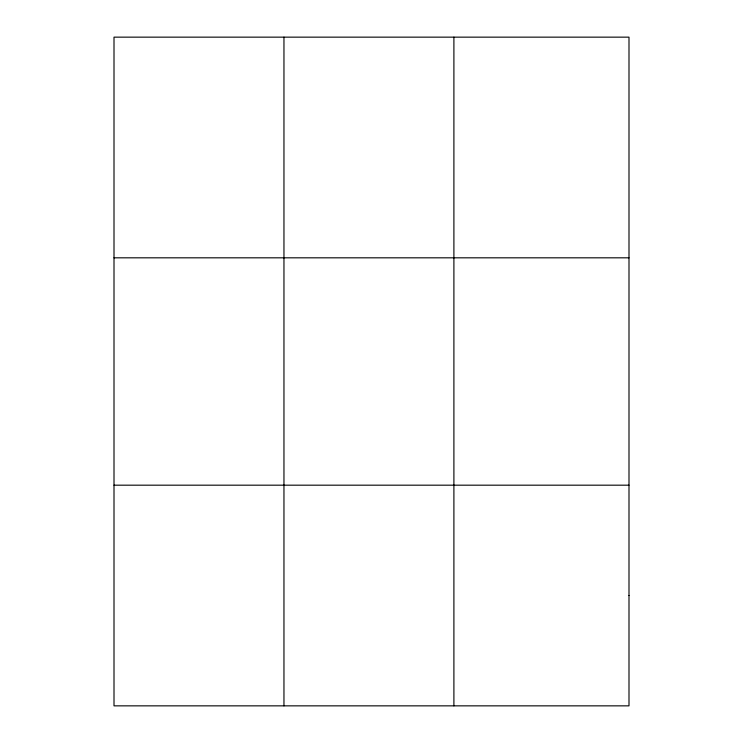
<?xml version="1.0" encoding="UTF-8"?>
<svg xmlns="http://www.w3.org/2000/svg" width="743" height="743" viewBox="0 0 743 743"><rect width="100%" height="100%" fill="white"/><g stroke="black" fill="none" stroke-linecap="round" stroke-linejoin="round"><path stroke-width="1.11" d="M283.956 705.85L283.956 37.15M453.899 705.85L453.899 37.15M114.004 257.821L628.996 257.821M114.004 485.179L628.996 485.179M628.996 595.514L628.996 705.85L114.004 705.85L114.004 37.15L628.996 37.15L628.996 595.514"/></g></svg>
